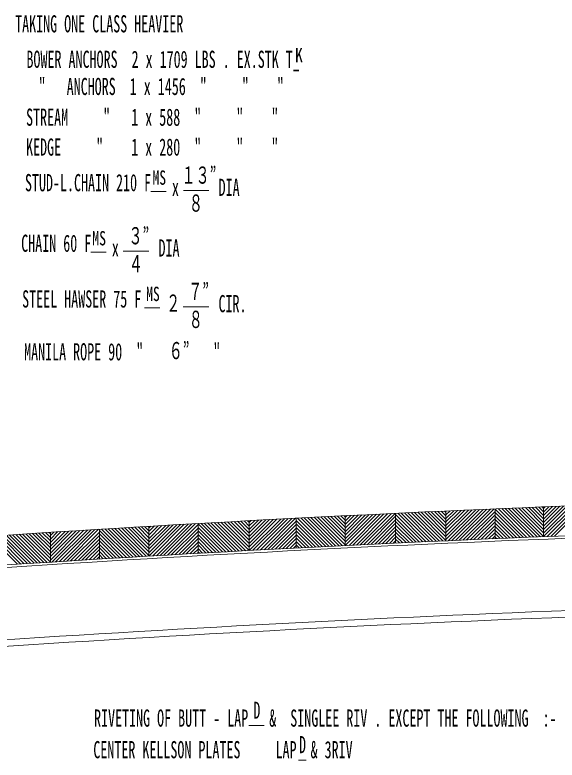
# Model space of a CAD drawing. Units: millimetres, scale not verified. Extents: x -8222 to 8222, y -5815 to 5815.
# Drawn here: x -3753 to -2364, y -2124 to -216 of the extents above; entities that cross this region are included whole.
import ezdxf
from ezdxf.enums import TextEntityAlignment as Align

# ---------------------------------------------------------------- set-up
doc = ezdxf.new("R2010")
doc.units = ezdxf.units.MM
doc.header["$LTSCALE"] = 20
doc.layers.add('0-0_0', color=3, linetype='Continuous', lineweight=18)
doc.layers.add('0-2_寸法', color=2, linetype='Continuous', lineweight=18)
doc.styles.add('ＭＳ ゴシック', font='')
doc.styles.get('ＭＳ ゴシック').set_extended_font_data('MS Gothic')

msp = doc.modelspace()

# ---------------------------------------------------------------- linework, layer by layer
at = {"layer": '0-0_0'}
for p, q in [((-2648.74, -1516.7), (-2677.99, -1487.45)), ((-2648.74, -1507.72), (-2669.4, -1487.06)), ((-2648.74, -1498.74), (-2660.8, -1486.68)), ((-2648.74, -1489.76), (-2652.21, -1486.29)), ((-2648.74, -1559.06), (-2572.49, -1482.81)), ((-2648.74, -1550.08), (-2581.87, -1483.21)), ((-2648.74, -1541.1), (-2591.26, -1483.62)), ((-2648.74, -1532.12), (-2600.65, -1484.03)), ((-2648.74, -1523.14), (-2610.04, -1484.44)), ((-2648.74, -1514.16), (-2619.43, -1484.85)), ((-2648.74, -1505.18), (-2628.82, -1485.26)), ((-2648.74, -1496.2), (-2638.22, -1485.67)), ((-2648.74, -1487.22), (-2647.61, -1486.09)), ((-2648.74, -1486.14), (-2648.74, -1562.42)), ((-2642.86, -1562.15), (-2563.11, -1482.4)), ((-2633.46, -1561.74), (-2553.72, -1482)), ((-2624.06, -1561.32), (-2544.34, -1481.6)), ((-2614.67, -1560.91), (-2534.97, -1481.21)), ((-2605.28, -1560.5), (-2525.59, -1480.81)), ((-2595.89, -1560.09), (-2522.8, -1487)), ((-2522.8, -1480.69), (-2522.8, -1556.96)), ((-2449.86, -1553.93), (-2522.8, -1481)), ((-2441.23, -1553.58), (-2514.47, -1480.34)), ((-2432.6, -1553.23), (-2505.85, -1479.98)), ((-2423.97, -1552.88), (-2497.23, -1479.62)), ((-2415.34, -1552.54), (-2488.61, -1479.26)), ((-2406.7, -1552.19), (-2479.99, -1478.91)), ((-2398.78, -1551.14), (-2471.36, -1478.55)), ((-2398.78, -1542.16), (-2462.74, -1478.2)), ((-2398.78, -1533.18), (-2454.11, -1477.84)), ((-2398.78, -1524.2), (-2445.48, -1477.49)), ((-2398.78, -1515.22), (-2436.85, -1477.14)), ((-2398.78, -1506.24), (-2428.22, -1476.79)), ((-2398.78, -1497.26), (-2419.59, -1476.45)), ((-2398.78, -1488.28), (-2410.95, -1476.1)), ((-2398.78, -1479.3), (-2402.32, -1475.75)), ((-2398.78, -1551.56), (-2319.74, -1472.53)), ((-2398.78, -1542.58), (-2329.08, -1472.88)), ((-2398.78, -1533.6), (-2338.42, -1473.24)), ((-2398.78, -1524.62), (-2347.76, -1473.61)), ((-2398.78, -1515.64), (-2357.11, -1473.97)), ((-2398.78, -1506.66), (-2366.45, -1474.34)), ((-2398.78, -1497.68), (-2375.8, -1474.7)), ((-2398.78, -1488.7), (-2385.15, -1475.07)), ((-2398.78, -1479.72), (-2394.5, -1475.44)), ((-2398.78, -1475.61), (-2398.78, -1551.87)), ((-2389.75, -1551.51), (-2310.4, -1472.17)), ((-2380.4, -1551.14), (-2301.07, -1471.81)), ((-2371.05, -1550.78), (-2291.73, -1471.46)), ((-3152.83, -1587.19), (-3072.25, -1506.61)), ((-3143.34, -1586.68), (-3062.77, -1506.12)), ((-3133.85, -1586.18), (-3053.3, -1505.63)), ((-3124.36, -1585.67), (-3043.83, -1505.13)), ((-3114.88, -1585.16), (-3034.36, -1504.65)), ((-3032.48, -1504.55), (-3032.48, -1580.85)), ((-2956.64, -1576.99), (-3029.25, -1504.38)), ((-2948.09, -1576.56), (-3020.71, -1503.94)), ((-2939.54, -1576.14), (-3012.17, -1503.51)), ((-2930.98, -1575.71), (-3003.62, -1503.07)), ((-2922.43, -1575.28), (-2995.08, -1502.63)), ((-2913.87, -1574.86), (-2986.53, -1502.2)), ((-2907.09, -1572.66), (-2977.98, -1501.77)), ((-2907.09, -1563.68), (-2969.43, -1501.34)), ((-2907.09, -1554.7), (-2960.88, -1500.91)), ((-2907.09, -1545.72), (-2952.33, -1500.48)), ((-2907.09, -1536.74), (-2943.78, -1500.05)), ((-2907.09, -1527.76), (-2935.22, -1499.63)), ((-2907.09, -1518.78), (-2926.67, -1499.2)), ((-2907.09, -1509.8), (-2918.11, -1498.78)), ((-2907.09, -1500.82), (-2909.55, -1498.36)), ((-2907.09, -1565.96), (-2835.91, -1494.78)), ((-2907.09, -1556.98), (-2845.34, -1495.23)), ((-2907.09, -1548), (-2854.78, -1495.69)), ((-2907.09, -1539.02), (-2864.21, -1496.14)), ((-2907.09, -1530.04), (-2873.65, -1496.6)), ((-2907.09, -1521.06), (-2883.09, -1497.06)), ((-2907.09, -1512.08), (-2892.53, -1497.52)), ((-2907.09, -1503.1), (-2901.97, -1497.98)), ((-2907.09, -1498.23), (-2907.09, -1574.53)), ((-2906.65, -1574.51), (-2826.48, -1494.33)), ((-2897.21, -1574.04), (-2817.05, -1493.88)), ((-2887.77, -1573.58), (-2807.62, -1493.43)), ((-2878.33, -1573.12), (-2798.19, -1492.99)), ((-2868.89, -1572.66), (-2788.77, -1492.54)), ((-2859.45, -1572.2), (-2779.35, -1492.1)), ((-2850.01, -1571.74), (-2777.82, -1499.55)), ((-2777.82, -1492.03), (-2777.82, -1568.31)), ((-2708.11, -1565.09), (-2777.82, -1495.39)), ((-2716.7, -1565.48), (-2777.82, -1504.37)), ((-2699.53, -1564.7), (-2772.45, -1491.78)), ((-2690.93, -1564.31), (-2763.87, -1491.38)), ((-2682.34, -1563.92), (-2755.29, -1490.98)), ((-2673.75, -1563.53), (-2746.7, -1490.58)), ((-2665.15, -1563.15), (-2738.12, -1490.18)), ((-2656.56, -1562.76), (-2729.53, -1489.79)), ((-2648.74, -1561.6), (-2720.95, -1489.4)), ((-2648.74, -1552.62), (-2712.36, -1489)), ((-2648.74, -1543.64), (-2703.77, -1488.61)), ((-2648.74, -1534.66), (-2695.18, -1488.22)), ((-2648.74, -1525.68), (-2686.59, -1487.84)), ((-2586.5, -1559.68), (-2522.8, -1495.98)), ((-2577.12, -1559.28), (-2522.8, -1504.96)), ((-2458.49, -1554.29), (-2522.8, -1489.98)), ((-2467.12, -1554.64), (-2522.8, -1498.96)), ((-3409.91, -1527.84), (-3412.29, -1525.45)), ((-3409.91, -1592.82), (-3338.25, -1521.17)), ((-3409.91, -1583.84), (-3347.78, -1521.71)), ((-3409.91, -1574.86), (-3357.3, -1522.26)), ((-3409.91, -1565.88), (-3366.83, -1522.81)), ((-3409.91, -1556.9), (-3376.36, -1523.36)), ((-3409.91, -1547.92), (-3385.9, -1523.91)), ((-3409.91, -1538.94), (-3395.43, -1524.47)), ((-3409.91, -1529.96), (-3404.97, -1525.02)), ((-3409.91, -1525.31), (-3409.91, -1601.64)), ((-3409.74, -1601.63), (-3328.73, -1520.62)), ((-3400.2, -1601.07), (-3319.2, -1520.08)), ((-3390.66, -1600.52), (-3309.68, -1519.54)), ((-3381.13, -1599.96), (-3300.16, -1519)), ((-3371.59, -1599.41), (-3290.65, -1518.47)), ((-3362.06, -1598.86), (-3284.07, -1520.87)), ((-3284.07, -1518.1), (-3284.07, -1594.42)), ((-3212.6, -1590.44), (-3284.07, -1518.97)), ((-3204.08, -1589.98), (-3276.39, -1517.67)), ((-3195.57, -1589.51), (-3267.89, -1517.19)), ((-3187.05, -1589.05), (-3259.38, -1516.72)), ((-3178.54, -1588.58), (-3250.88, -1516.24)), ((-3170.02, -1588.12), (-3242.37, -1515.77)), ((-3161.5, -1587.66), (-3233.86, -1515.3)), ((-3152.98, -1587.2), (-3225.35, -1514.83)), ((-3152.81, -1578.39), (-3216.84, -1514.36)), ((-3152.81, -1569.41), (-3208.32, -1513.89)), ((-3152.81, -1560.43), (-3199.81, -1513.43)), ((-3152.81, -1551.45), (-3191.29, -1512.96)), ((-3152.81, -1542.47), (-3182.78, -1512.5)), ((-3152.81, -1533.49), (-3174.26, -1512.04)), ((-3152.81, -1524.51), (-3165.74, -1511.58)), ((-3152.81, -1515.53), (-3157.22, -1511.12)), ((-3152.81, -1578.19), (-3081.72, -1507.11)), ((-3152.81, -1569.21), (-3091.2, -1507.61)), ((-3152.81, -1560.23), (-3100.68, -1508.11)), ((-3152.81, -1551.25), (-3110.16, -1508.61)), ((-3152.81, -1542.27), (-3119.65, -1509.11)), ((-3152.81, -1533.29), (-3129.13, -1509.61)), ((-3152.81, -1524.31), (-3138.62, -1510.12)), ((-3152.81, -1515.33), (-3148.11, -1510.63)), ((-3152.81, -1510.88), (-3152.81, -1587.19)), ((-3105.4, -1584.66), (-3032.48, -1511.75)), ((-3095.91, -1584.16), (-3032.48, -1520.73)), ((-2965.19, -1577.42), (-3032.48, -1510.13)), ((-2973.74, -1577.85), (-3032.48, -1519.11)), ((-2840.58, -1571.29), (-2777.82, -1508.53)), ((-2831.15, -1570.84), (-2777.82, -1517.51)), ((-2725.29, -1565.88), (-2777.82, -1513.35)), ((-2733.88, -1566.27), (-2777.82, -1522.33)), ((-2567.73, -1558.87), (-2522.8, -1513.94)), ((-2558.35, -1558.47), (-2522.8, -1522.92)), ((-2475.74, -1555), (-2522.8, -1507.94)), ((-2484.36, -1555.35), (-2522.8, -1516.92)), ((-3662.3, -1607.71), (-3725.32, -1544.69)), ((-3662.3, -1598.73), (-3716.89, -1544.15)), ((-3662.3, -1589.75), (-3708.45, -1543.6)), ((-3662.3, -1580.77), (-3700.01, -1543.06)), ((-3662.3, -1571.79), (-3691.57, -1542.53)), ((-3662.3, -1562.81), (-3683.12, -1541.99)), ((-3662.3, -1553.83), (-3674.68, -1541.45)), ((-3662.3, -1544.85), (-3666.23, -1540.92)), ((-3662.3, -1611.73), (-3586.5, -1535.93)), ((-3662.3, -1602.75), (-3596.08, -1536.53)), ((-3662.3, -1593.77), (-3605.65, -1537.12)), ((-3662.3, -1584.79), (-3615.23, -1537.72)), ((-3662.3, -1575.81), (-3624.8, -1538.31)), ((-3662.3, -1566.83), (-3634.38, -1538.91)), ((-3662.3, -1557.85), (-3643.96, -1539.51)), ((-3662.3, -1548.87), (-3653.55, -1540.12)), ((-3662.3, -1540.67), (-3662.3, -1617.02)), ((-3658.36, -1616.77), (-3576.93, -1535.34)), ((-3648.78, -1616.17), (-3567.36, -1534.75)), ((-3639.19, -1615.56), (-3557.8, -1534.17)), ((-3629.61, -1614.96), (-3548.23, -1533.58)), ((-3620.03, -1614.36), (-3538.67, -1533)), ((-3610.45, -1613.77), (-3536.64, -1539.96)), ((-3536.64, -1532.88), (-3536.64, -1609.22)), ((-3467.4, -1605.04), (-3536.64, -1535.8)), ((-3475.88, -1605.55), (-3536.64, -1544.78)), ((-3458.93, -1604.54), (-3530.94, -1532.53)), ((-3450.45, -1604.03), (-3522.47, -1532.02)), ((-3441.98, -1603.53), (-3514, -1531.5)), ((-3433.5, -1603.03), (-3505.53, -1530.99)), ((-3425.02, -1602.53), (-3497.06, -1530.48)), ((-3416.53, -1602.03), (-3488.59, -1529.97)), ((-3409.91, -1599.68), (-3480.12, -1529.47)), ((-3409.91, -1590.7), (-3471.65, -1528.96)), ((-3409.91, -1581.72), (-3463.17, -1528.45)), ((-3409.91, -1572.74), (-3454.69, -1527.95)), ((-3409.91, -1563.76), (-3446.22, -1527.45)), ((-3409.91, -1554.78), (-3437.74, -1526.95)), ((-3409.91, -1545.8), (-3429.26, -1526.45)), ((-3409.91, -1536.82), (-3420.77, -1525.95)), ((-3352.53, -1598.31), (-3284.07, -1529.85)), ((-3343.01, -1597.76), (-3284.07, -1538.83)), ((-3221.11, -1590.91), (-3284.07, -1527.95)), ((-3229.62, -1591.38), (-3284.07, -1536.93)), ((-3086.43, -1583.66), (-3032.48, -1529.71)), ((-3076.96, -1583.16), (-3032.48, -1538.69)), ((-2982.29, -1578.28), (-3032.48, -1528.09)), ((-2990.84, -1578.72), (-3032.48, -1537.07)), ((-2821.71, -1570.39), (-2777.82, -1526.49)), ((-2812.29, -1569.94), (-2777.82, -1535.47)), ((-2802.86, -1569.49), (-2777.82, -1544.45)), ((-2742.46, -1566.67), (-2777.82, -1531.31)), ((-2751.04, -1567.06), (-2777.82, -1540.29)), ((-2548.97, -1558.07), (-2522.8, -1531.9)), ((-2539.59, -1557.67), (-2522.8, -1540.88)), ((-2492.99, -1555.71), (-2522.8, -1525.9)), ((-2501.61, -1556.07), (-2522.8, -1534.88)), ((-2510.23, -1556.43), (-2522.8, -1543.86)), ((-3729.52, -1621.32), (-3794.79, -1556.04)), ((-3721.08, -1620.77), (-3792.78, -1549.07)), ((-3712.64, -1620.23), (-3784.36, -1548.52)), ((-3704.21, -1619.69), (-3775.93, -1547.97)), ((-3695.76, -1619.15), (-3767.5, -1547.42)), ((-3687.32, -1618.61), (-3759.06, -1546.87)), ((-3678.88, -1618.07), (-3750.63, -1546.32)), ((-3670.44, -1617.54), (-3742.2, -1545.78)), ((-3662.3, -1616.69), (-3733.76, -1545.23)), ((-3600.88, -1613.17), (-3536.64, -1548.94)), ((-3591.3, -1612.58), (-3536.64, -1557.92)), ((-3484.35, -1606.06), (-3536.64, -1553.76)), ((-3492.82, -1606.56), (-3536.64, -1562.74)), ((-3333.48, -1597.22), (-3284.07, -1547.81)), ((-3323.96, -1596.68), (-3284.07, -1556.79)), ((-3238.13, -1591.85), (-3284.07, -1545.91)), ((-3246.64, -1592.32), (-3284.07, -1554.89)), ((-3255.14, -1592.8), (-3284.07, -1563.87)), ((-3067.48, -1582.67), (-3032.48, -1547.67)), ((-3058.01, -1582.17), (-3032.48, -1556.65)), ((-2999.38, -1579.15), (-3032.48, -1546.05)), ((-3007.92, -1579.59), (-3032.48, -1555.03)), ((-2793.43, -1569.05), (-2777.82, -1553.43)), ((-2784.01, -1568.6), (-2777.82, -1562.41)), ((-2759.62, -1567.46), (-2777.82, -1549.27)), ((-2768.2, -1567.86), (-2777.82, -1558.25)), ((-2530.21, -1557.27), (-2522.8, -1549.86)), ((-2518.85, -1556.79), (-2522.8, -1552.84)), ((-3737.95, -1621.86), (-3794.79, -1565.02)), ((-3746.39, -1622.41), (-3794.79, -1574)), ((-3581.73, -1611.98), (-3536.64, -1566.9)), ((-3572.16, -1611.39), (-3536.64, -1575.88)), ((-3501.29, -1607.07), (-3536.64, -1571.72)), ((-3509.76, -1607.59), (-3536.64, -1580.71)), ((-3314.43, -1596.13), (-3284.07, -1565.77)), ((-3304.91, -1595.59), (-3284.07, -1574.75)), ((-3263.65, -1593.27), (-3284.07, -1572.85)), ((-3272.15, -1593.75), (-3284.07, -1581.83)), ((-3048.53, -1581.68), (-3032.48, -1565.63)), ((-3039.06, -1581.19), (-3032.48, -1574.61)), ((-3016.47, -1580.03), (-3032.48, -1564.01)), ((-3025.01, -1580.47), (-3032.48, -1572.99)), ((-2776.78, -1568.26), (-2777.82, -1567.23)), ((-3562.59, -1610.8), (-3536.64, -1584.86)), ((-3553.02, -1610.22), (-3536.64, -1593.84)), ((-3518.23, -1608.1), (-3536.64, -1589.69)), ((-3526.7, -1608.61), (-3536.64, -1598.67)), ((-3295.39, -1595.06), (-3284.07, -1583.73)), ((-3285.88, -1594.52), (-3284.07, -1592.71)), ((-3280.66, -1594.23), (-3284.07, -1590.81)), ((-3543.46, -1609.63), (-3536.64, -1602.82)), ((-3535.16, -1609.13), (-3536.64, -1607.65))]:
    msp.add_line(p, q, dxfattribs=at)
for centre, radius, start, end in [((-240.48, -55696.95), 54264.28, 91.18084, 94.54579), ((-240.48, -55696.95), 54188.08, 91.1825, 94.66349), ((-240.48, -55696.95), 54181.73, 91.1825, 94.66349), ((-241.04, -55888.25), 54188.08, 91.2462, 94.66349), ((-239.05, -55904.96), 54188.08, 91.17058, 94.66349)]:
    msp.add_arc(centre, radius, start, end, dxfattribs=at)
at = {"layer": '0-2_寸法'}
for p, q in [((-3256.01, -665.62), (-3321.5, -665.62)), ((-3404.59, -668.16), (-3365.48, -668.16)), ((-3558.56, -823.3), (-3519.45, -823.3)), ((-3409.98, -820.76), (-3475.47, -820.76)), ((-3420.79, -965.82), (-3381.68, -965.82)), ((-3256.33, -963.28), (-3321.81, -963.28)), ((-3154.12, -2035.02), (-3115.01, -2035.02)), ((-3026.4, -2123.62), (-3006.84, -2123.62))]:
    msp.add_line(p, q, dxfattribs=at)

# ---------------------------------------------------------------- texts
at = {"layer": '0-2_寸法', "style": 'ＭＳ ゴシック'}
for s, height, width, p in [('TAKING ONE CLASS HEAVIER', 43.99, 0.6, (-3752.64, -274.28)), ('K', 36.66, 0.8, (-3035.6, -348.82)), ('BOWER ANCHORS  2 x 1709 LBS . EX.STK T_', 43.99, 0.6, (-3723.59, -365.15)), ('"   ANCHORS  1 x 1456  "     "    "', 43.99, 0.6, (-3692.4, -434.64)), ('STREAM     "   1 x 588  "     "    "', 43.99, 0.6, (-3724.59, -513.35)), ('KEDGE     "    1 x 280  "     "    "', 43.99, 0.6, (-3724.59, -589.81)), ('１３”', 43.99, 0.6, (-3326.24, -661.63)), ('STUD-L.CHAIN 210 F', 43.99, 0.6, (-3727.46, -680.9)), ('MS', 36.66, 0.7, (-3400.78, -662.17)), ('x ', 43.99, 0.6, (-3350.85, -692.65)), ('DIA', 43.99, 0.6, (-3231.31, -692.87)), ('８', 43.99, 0.6, (-3307.43, -733.21)), ('３”', 43.99, 0.6, (-3462.21, -816.77)), ('CHAIN 60 F', 43.99, 0.6, (-3737.11, -836.04)), ('MS', 36.66, 0.7, (-3554.75, -817.3)), ('DIA', 43.99, 0.6, (-3385.28, -848)), ('x ', 43.99, 0.6, (-3504.82, -847.79)), ('４', 43.99, 0.6, (-3461.4, -888.34)), ('MS', 36.66, 0.7, (-3416.98, -959.83)), ('７”', 43.99, 0.6, (-3309.11, -959.29)), ('STEEL HAWSER 75 F', 43.99, 0.6, (-3734.66, -978.56)), ('２', 43.99, 0.6, (-3365.51, -989.1)), ('CIR.', 43.99, 0.6, (-3231.62, -990.53)), ('８', 43.99, 0.6, (-3307.74, -1030.87)), ('MANILA ROPE 90  "          "', 43.99, 0.6, (-3729.67, -1113.73)), ('６”', 43.99, 0.6, (-3359.1, -1110.62)), ('D', 43.99, 0.6, (-3142.33, -2031.16)), ('RIVETING OF BUTT - LAP   &  SINGLEE RIV . EXCEPT THE FOLLOWING  :-', 43.99, 0.6, (-3550.5, -2051.28)), ('CENTER KELLSON PLATES     LAP  & 3RIV', 43.99, 0.6, (-3552.31, -2132.12)), ('D', 43.99, 0.6, (-3025.36, -2119.29))]:
    msp.add_text(s, height=height, dxfattribs=dict(at, width=width)).set_placement(p, align=Align.BOTTOM_LEFT)

doc.saveas('drawing.dxf')
